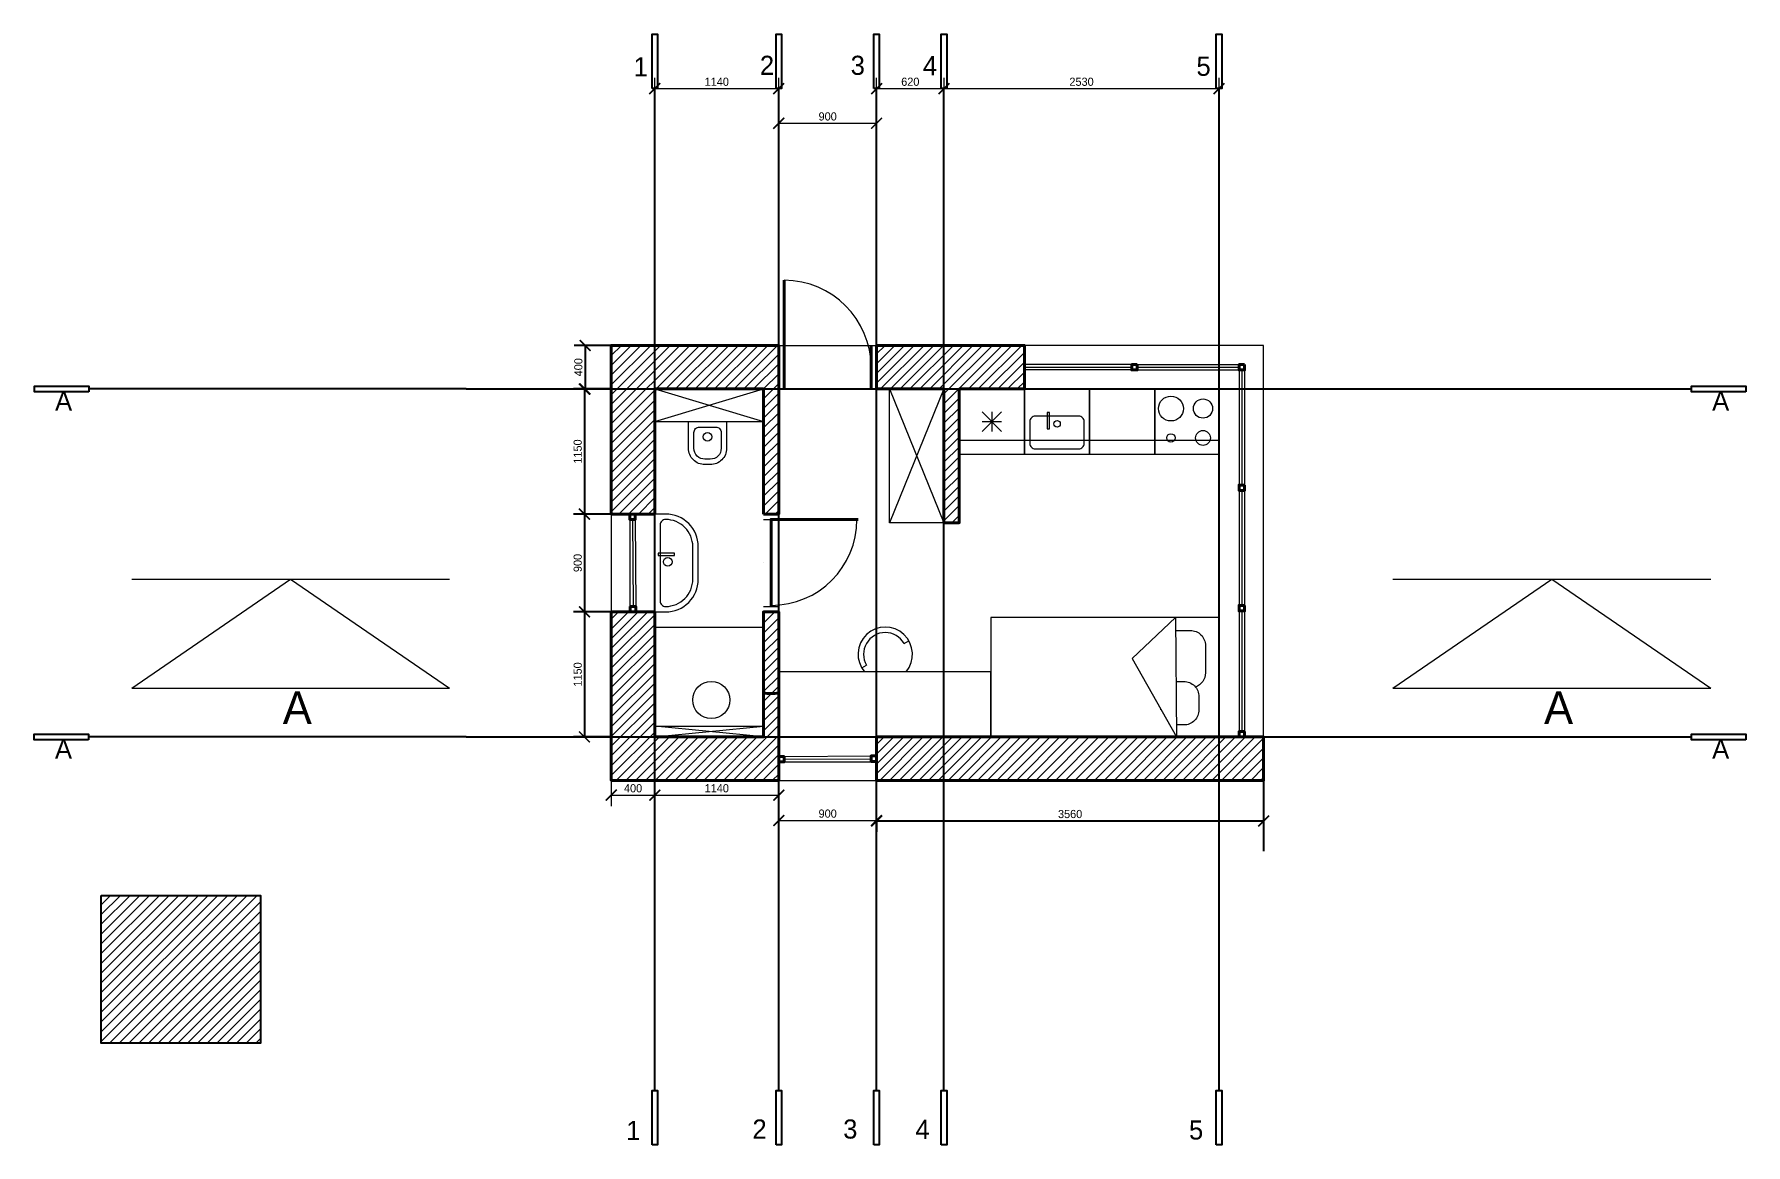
# Model space of a CAD drawing. Header units: millimetres. Extents: x 73928 to 2153837, y -1290744 to 80690.
# Drawn here: x 73928 to 89670, y 70003 to 80215 of the extents above; entities that cross this region are included whole.
import ezdxf

# ---------------------------------------------------------------- set-up
doc = ezdxf.new("R2010")
doc.units = ezdxf.units.MM
doc.linetypes.add('ACAD_ISO02W100', pattern=[15, 12, -3])
for name, color, linetype, lineweight in [('axis', 30, 'Continuous', 9), ('dash', 50, 'ACAD_ISO02W100', 9), ('Hatch', 26, 'Continuous', 9), ('medium', 4, 'Continuous', 20), ('thick', 1, 'Continuous', 40), ('thin', 3, 'Continuous', 9)]:
    doc.layers.add(name, color=color, linetype=linetype, lineweight=lineweight)
doc.layers.add('Helper', color=7, linetype='Continuous')
doc.dimstyles.new('My Cool Dim', dxfattribs={"dimtxt": 75, "dimasz": 100, "dimexe": 100, "dimexo": 0.0625, "dimgap": 25, "dimtad": 1, "dimdec": 0, "dimzin": 0, "dimdsep": 46, "dimtxsty": 'Standard', "dimblk": 'ARCHTICK', "dimcen": 2.5, "dimclrd": 256, "dimclrt": 256, "dimadec": 0, "dimazin": 0, "dimtfac": 1, "dimtdec": 0, "dimtofl": 0, "dimtmove": 1, "dimatfit": 3, "dimldrblk": 'DOTSMALL', "dimfxl": 1, "dimtolj": 1, "dimtzin": 0, "dimlwd": -1, "dimlwe": -1, "dimarcsym": 0})

# ---------------------------------------------------------------- blocks, each defined once
blk = doc.blocks.new('_ArchTick')
at = {"color": 0, "linetype": 'ByBlock', "const_width": 0.15}
blk.add_lwpolyline([(-0.5, -0.5), (0.5, 0.5)], dxfattribs=at)
blk = doc.blocks.new('*D10')
at = {"layer": 'axis', "color": 0, "transparency": 16777216}
for p, q in [((79636, 79715), (79636, 79815)), ((80776, 79715), (80776, 79815))]:
    blk.add_line(p, q, dxfattribs=at)
at = {"layer": 'axis', "transparency": 16777216}
blk.add_line((79636, 79715), (80776, 79715), dxfattribs=at)
at = {"layer": 'Defpoints', "color": 0, "transparency": 16777216}
for p in [(79636, 79715), (80776, 79715), (80776, 79715)]:
    blk.add_point(p, dxfattribs=at)
at = {"layer": 'axis', "transparency": 16777216, "xscale": 100, "yscale": 100, "zscale": 100, "rotation": 180}
blk.add_blockref('_ArchTick', (79636, 79715), dxfattribs=at)
at = {"layer": 'axis', "transparency": 16777216, "xscale": 100, "yscale": 100, "zscale": 100}
blk.add_blockref('_ArchTick', (80776, 79715), dxfattribs=at)
at = {"layer": 'axis', "transparency": 16777216, "insert": (80206, 79778), "char_height": 75, "attachment_point": 5}
blk.add_mtext('\\A1;1140', dxfattribs=at)
blk = doc.blocks.new('_DotSmall')
at = {"color": 0, "linetype": 'ByBlock', "const_width": 0.5}
blk.add_lwpolyline([(-0.0625, 0, 1), (0.0625, 0, 1)], format="xyb", close=True, dxfattribs=at)
blk = doc.blocks.new('*D12')
at = {"layer": 'axis', "color": 0, "transparency": 16777216}
for p, q in [((80776, 79715), (80776, 79297)), ((81676, 79715), (81676, 79297))]:
    blk.add_line(p, q, dxfattribs=at)
at = {"layer": 'axis', "transparency": 16777216}
blk.add_line((80776, 79397), (81676, 79397), dxfattribs=at)
at = {"layer": 'Defpoints', "color": 0, "transparency": 16777216}
for p in [(80776, 79715), (81676, 79715), (81676, 79397)]:
    blk.add_point(p, dxfattribs=at)
at = {"layer": 'axis', "transparency": 16777216, "xscale": 100, "yscale": 100, "zscale": 100, "rotation": 180}
blk.add_blockref('_ArchTick', (80776, 79397), dxfattribs=at)
at = {"layer": 'axis', "transparency": 16777216, "xscale": 100, "yscale": 100, "zscale": 100}
blk.add_blockref('_ArchTick', (81676, 79397), dxfattribs=at)
at = {"layer": 'axis', "transparency": 16777216, "insert": (81226, 79459), "char_height": 75, "attachment_point": 5}
blk.add_mtext('\\A1;900', dxfattribs=at)
blk = doc.blocks.new('*D13')
at = {"layer": 'axis', "color": 0, "transparency": 16777216}
for p, q in [((81676, 79715), (81676, 79815)), ((82296, 79715), (82296, 79815))]:
    blk.add_line(p, q, dxfattribs=at)
at = {"layer": 'axis', "transparency": 16777216}
blk.add_line((81676, 79715), (82296, 79715), dxfattribs=at)
at = {"layer": 'Defpoints', "color": 0, "transparency": 16777216}
for p in [(81676, 79715), (82296, 79715), (82296, 79715)]:
    blk.add_point(p, dxfattribs=at)
at = {"layer": 'axis', "transparency": 16777216, "xscale": 100, "yscale": 100, "zscale": 100, "rotation": 180}
blk.add_blockref('_ArchTick', (81676, 79715), dxfattribs=at)
at = {"layer": 'axis', "transparency": 16777216, "xscale": 100, "yscale": 100, "zscale": 100}
blk.add_blockref('_ArchTick', (82296, 79715), dxfattribs=at)
at = {"layer": 'axis', "transparency": 16777216, "insert": (81986, 79778), "char_height": 75, "attachment_point": 5}
blk.add_mtext('\\A1;620', dxfattribs=at)
blk = doc.blocks.new('*D14')
at = {"layer": 'axis', "color": 0, "transparency": 16777216}
for p, q in [((82296, 79715), (82296, 79815)), ((84826, 79715), (84826, 79815))]:
    blk.add_line(p, q, dxfattribs=at)
at = {"layer": 'axis', "transparency": 16777216}
blk.add_line((82296, 79715), (84826, 79715), dxfattribs=at)
at = {"layer": 'Defpoints', "color": 0, "transparency": 16777216}
for p in [(82296, 79715), (84826, 79715), (84826, 79715)]:
    blk.add_point(p, dxfattribs=at)
at = {"layer": 'axis', "transparency": 16777216, "xscale": 100, "yscale": 100, "zscale": 100, "rotation": 180}
blk.add_blockref('_ArchTick', (82296, 79715), dxfattribs=at)
at = {"layer": 'axis', "transparency": 16777216, "xscale": 100, "yscale": 100, "zscale": 100}
blk.add_blockref('_ArchTick', (84826, 79715), dxfattribs=at)
at = {"layer": 'axis', "transparency": 16777216, "insert": (83561, 79778), "char_height": 75, "attachment_point": 5}
blk.add_mtext('\\A1;2530', dxfattribs=at)
blk = doc.blocks.new('*D15')
at = {"layer": 'axis', "color": 0, "transparency": 16777216}
for p, q in [((79236, 73353), (79236, 73118)), ((79636, 73353), (79636, 73118))]:
    blk.add_line(p, q, dxfattribs=at)
at = {"layer": 'axis', "transparency": 16777216}
blk.add_line((79236, 73218), (79636, 73218), dxfattribs=at)
at = {"layer": 'Defpoints', "color": 0, "transparency": 16777216}
for p in [(79236, 73353), (79636, 73353), (79636, 73218)]:
    blk.add_point(p, dxfattribs=at)
at = {"layer": 'axis', "transparency": 16777216, "xscale": 100, "yscale": 100, "zscale": 100, "rotation": 180}
blk.add_blockref('_ArchTick', (79236, 73218), dxfattribs=at)
at = {"layer": 'axis', "transparency": 16777216, "xscale": 100, "yscale": 100, "zscale": 100}
blk.add_blockref('_ArchTick', (79636, 73218), dxfattribs=at)
at = {"layer": 'axis', "transparency": 16777216, "insert": (79436, 73281), "char_height": 75, "attachment_point": 5}
blk.add_mtext('\\A1;400', dxfattribs=at)
blk = doc.blocks.new('*D16')
at = {"layer": 'axis', "color": 0, "transparency": 16777216}
for p, q in [((79636, 73218), (79636, 73318)), ((80776, 73218), (80776, 73318))]:
    blk.add_line(p, q, dxfattribs=at)
at = {"layer": 'axis', "transparency": 16777216}
blk.add_line((79636, 73218), (80776, 73218), dxfattribs=at)
at = {"layer": 'Defpoints', "color": 0, "transparency": 16777216}
for p in [(79636, 73218), (80776, 73218), (80776, 73218)]:
    blk.add_point(p, dxfattribs=at)
at = {"layer": 'axis', "transparency": 16777216, "xscale": 100, "yscale": 100, "zscale": 100, "rotation": 180}
blk.add_blockref('_ArchTick', (79636, 73218), dxfattribs=at)
at = {"layer": 'axis', "transparency": 16777216, "xscale": 100, "yscale": 100, "zscale": 100}
blk.add_blockref('_ArchTick', (80776, 73218), dxfattribs=at)
at = {"layer": 'axis', "transparency": 16777216, "insert": (80206, 73281), "char_height": 75, "attachment_point": 5}
blk.add_mtext('\\A1;1140', dxfattribs=at)
blk = doc.blocks.new('*D17')
at = {"layer": 'axis', "color": 0, "transparency": 16777216}
for p, q in [((80776, 72981), (80776, 73085)), ((81676, 72977), (81676, 73085))]:
    blk.add_line(p, q, dxfattribs=at)
at = {"layer": 'axis', "transparency": 16777216}
blk.add_line((80776, 72985), (81676, 72985), dxfattribs=at)
at = {"layer": 'Defpoints', "color": 0, "transparency": 16777216}
for p in [(80776, 72981), (81676, 72985), (81676, 72977)]:
    blk.add_point(p, dxfattribs=at)
at = {"layer": 'axis', "transparency": 16777216, "xscale": 100, "yscale": 100, "zscale": 100, "rotation": 180}
blk.add_blockref('_ArchTick', (80776, 72985), dxfattribs=at)
at = {"layer": 'axis', "transparency": 16777216, "xscale": 100, "yscale": 100, "zscale": 100}
blk.add_blockref('_ArchTick', (81676, 72985), dxfattribs=at)
at = {"layer": 'axis', "transparency": 16777216, "insert": (81226, 73048), "char_height": 75, "attachment_point": 5}
blk.add_mtext('\\A1;900', dxfattribs=at)
blk = doc.blocks.new('*D21')
at = {"layer": 'Defpoints', "color": 0, "transparency": 16777216}
for p in [(81676, 72985), (85236, 72985), (85236, 72981)]:
    blk.add_point(p, dxfattribs=at)
at = {"layer": 'Helper', "color": 0, "transparency": 16777216}
for p, q in [((81676, 72985), (81676, 72881)), ((85236, 72985), (85236, 72881))]:
    blk.add_line(p, q, dxfattribs=at)
at = {"layer": 'Helper', "transparency": 16777216}
blk.add_line((81676, 72981), (85236, 72981), dxfattribs=at)
at = {"layer": 'Helper', "transparency": 16777216, "xscale": 100, "yscale": 100, "zscale": 100, "rotation": 180}
blk.add_blockref('_ArchTick', (81676, 72981), dxfattribs=at)
at = {"layer": 'Helper', "transparency": 16777216, "xscale": 100, "yscale": 100, "zscale": 100}
blk.add_blockref('_ArchTick', (85236, 72981), dxfattribs=at)
at = {"layer": 'Helper', "transparency": 16777216, "insert": (83456, 73044), "char_height": 75, "attachment_point": 5}
blk.add_mtext('\\A1;3560', dxfattribs=at)
blk = doc.blocks.new('*D22')
at = {"layer": 'Defpoints', "color": 0, "transparency": 16777216}
for p in [(79236, 77353), (78995, 76953), (79236, 76953)]:
    blk.add_point(p, dxfattribs=at)
at = {"layer": 'Helper', "color": 0, "transparency": 16777216}
for p, q in [((79236, 77353), (78895, 77353)), ((79236, 76953), (78895, 76953))]:
    blk.add_line(p, q, dxfattribs=at)
at = {"layer": 'Helper', "transparency": 16777216}
blk.add_line((78995, 77353), (78995, 76953), dxfattribs=at)
at = {"layer": 'Helper', "transparency": 16777216, "xscale": 100, "yscale": 100, "zscale": 100}
for p, rotation in [((78995, 77353), 90), ((78995, 76953), 270)]:
    blk.add_blockref('_ArchTick', p, dxfattribs=dict(at, rotation=rotation))
at = {"layer": 'Helper', "transparency": 16777216, "insert": (78933, 77153), "char_height": 75, "attachment_point": 5, "rotation": 90}
blk.add_mtext('\\A1;400', dxfattribs=at)
blk = doc.blocks.new('*D26')
at = {"layer": 'Defpoints', "color": 0, "transparency": 16777216}
for p in [(79236, 76953), (78989, 75803), (79236, 75803)]:
    blk.add_point(p, dxfattribs=at)
at = {"layer": 'Helper', "color": 0, "transparency": 16777216}
for p, q in [((79236, 76953), (78889, 76953)), ((79236, 75803), (78889, 75803))]:
    blk.add_line(p, q, dxfattribs=at)
at = {"layer": 'Helper', "transparency": 16777216}
blk.add_line((78989, 76953), (78989, 75803), dxfattribs=at)
at = {"layer": 'Helper', "transparency": 16777216, "xscale": 100, "yscale": 100, "zscale": 100}
for p, rotation in [((78989, 76953), 90), ((78989, 75803), 270)]:
    blk.add_blockref('_ArchTick', p, dxfattribs=dict(at, rotation=rotation))
at = {"layer": 'Helper', "transparency": 16777216, "insert": (78927, 76378), "char_height": 75, "attachment_point": 5, "rotation": 90}
blk.add_mtext('\\A1;1150', dxfattribs=at)
blk = doc.blocks.new('*D27')
at = {"layer": 'Defpoints', "color": 0, "transparency": 16777216}
for p in [(79236, 75803), (78989, 74903), (79236, 74903)]:
    blk.add_point(p, dxfattribs=at)
at = {"layer": 'Helper', "color": 0, "transparency": 16777216}
for p, q in [((79236, 75803), (78889, 75803)), ((79236, 74903), (78889, 74903))]:
    blk.add_line(p, q, dxfattribs=at)
at = {"layer": 'Helper', "transparency": 16777216}
blk.add_line((78989, 75803), (78989, 74903), dxfattribs=at)
at = {"layer": 'Helper', "transparency": 16777216, "xscale": 100, "yscale": 100, "zscale": 100}
for p, rotation in [((78989, 75803), 90), ((78989, 74903), 270)]:
    blk.add_blockref('_ArchTick', p, dxfattribs=dict(at, rotation=rotation))
at = {"layer": 'Helper', "transparency": 16777216, "insert": (78927, 75353), "char_height": 75, "attachment_point": 5, "rotation": 90}
blk.add_mtext('\\A1;900', dxfattribs=at)
blk = doc.blocks.new('*D28')
at = {"layer": 'Defpoints', "color": 0, "transparency": 16777216}
for p in [(79236, 74903), (78989, 73753), (79236, 73753)]:
    blk.add_point(p, dxfattribs=at)
at = {"layer": 'Helper', "color": 0, "transparency": 16777216}
for p, q in [((79236, 74903), (78889, 74903)), ((79236, 73753), (78889, 73753))]:
    blk.add_line(p, q, dxfattribs=at)
at = {"layer": 'Helper', "transparency": 16777216}
blk.add_line((78989, 74903), (78989, 73753), dxfattribs=at)
at = {"layer": 'Helper', "transparency": 16777216, "xscale": 100, "yscale": 100, "zscale": 100}
for p, rotation in [((78989, 74903), 90), ((78989, 73753), 270)]:
    blk.add_blockref('_ArchTick', p, dxfattribs=dict(at, rotation=rotation))
at = {"layer": 'Helper', "transparency": 16777216, "insert": (78927, 74328), "char_height": 75, "attachment_point": 5, "rotation": 90}
blk.add_mtext('\\A1;1150', dxfattribs=at)

msp = doc.modelspace()

# ---------------------------------------------------------------- hatches: boundary and pattern name
at = {"layer": 'Hatch', "true_color": 0xa953a0}
h = msp.add_hatch(dxfattribs=at)
h.set_pattern_fill('ANSI31', color=215, scale=20)
h.paths.add_polyline_path([(80775.7, 77353.1), (79235.7, 77353.1), (79235.7, 75803.1), (79635.7, 75803.1), (79635.7, 76953.1), (80635.7, 76953.1), (80635.7, 75803.1), (80775.7, 75803.1), (80775.7, 76953.1)])
h.paths.add_polyline_path([(80775.7, 73753.1), (80775.7, 74156.2, -0.0438341), (80635.7, 74156.2), (80635.7, 73753.1), (79635.7, 73753.1), (79635.7, 73853.1), (79635.7, 74903.1), (79235.7, 74903.1), (79235.7, 73353.1), (80775.7, 73353.1)])
h.paths.add_polyline_path([(85235.7, 73753.1), (84835.7, 73753.1), (81675.7, 73753.1), (81675.7, 73353.1), (85235.7, 73353.1)])
h.paths.add_polyline_path([(80775.7, 74903.1), (80635.7, 74903.1), (80635.7, 74156.2, 0.0438341), (80775.7, 74156.2)], flags=17)
h.paths.add_polyline_path([(83035.7, 77353.1), (82435.7, 77353.1), (81675.7, 77353.1), (81675.7, 76953.1), (81795.7, 76953.1), (81795.7, 76963.1), (82295.7, 76953.1), (82295.7, 75723.1), (82435.7, 75723.1), (82435.7, 76953.1), (83035.7, 76953.1)])
h = msp.add_hatch(dxfattribs=at)
h.set_pattern_fill('ANSI31', color=215, scale=20)
h.paths.add_polyline_path([(76008.1, 72295.5), (74544.7, 72295.5), (74544.7, 70938.1), (76008.1, 70938.1)])

# ---------------------------------------------------------------- linework, layer by layer
at = {"layer": 'dash'}
msp.add_lwpolyline([(82435.7, 76953.1), (84825.7, 76953.1), (84825.7, 76480.3), (82435.7, 76480.2)], close=True, dxfattribs=at)
at = {"layer": 'Helper'}
for points in [[(79610.7, 79715.4), (79610.7, 80215.4), (79660.7, 80215.4), (79660.7, 79715.4)], [(80750.7, 79715.4), (80750.7, 80215.4), (80800.7, 80215.4), (80800.7, 79715.4)], [(81650.7, 79715.4), (81650.7, 80215.4), (81700.7, 80215.4), (81700.7, 79715.4)], [(82270.7, 79715.4), (82270.7, 80215.4), (82320.7, 80215.4), (82320.7, 79715.4)], [(84800.7, 79715.4), (84800.7, 80215.4), (84850.7, 80215.4), (84850.7, 79715.4)], [(74429, 76928.1), (73929, 76928.1), (73929, 76978.1), (74429, 76978.1)], [(89670.5, 76928.1), (89170.5, 76928.1), (89170.5, 76978.1), (89670.5, 76978.1)], [(74428, 73728.1), (73928, 73728.1), (73928, 73778.1), (74428, 73778.1)], [(89670.5, 73728.1), (89170.5, 73728.1), (89170.5, 73778.1), (89670.5, 73778.1)], [(74544.7, 72295.5), (76008.1, 72295.5), (76008.1, 70938.1), (74544.7, 70938.1)], [(79610.7, 70002.9), (79610.7, 70502.9), (79660.7, 70502.9), (79660.7, 70002.9)], [(80750.7, 70002.9), (80750.7, 70502.9), (80800.7, 70502.9), (80800.7, 70002.9)], [(81650.7, 70002.9), (81650.7, 70502.9), (81700.7, 70502.9), (81700.7, 70002.9)], [(82270.7, 70002.9), (82270.7, 70502.9), (82320.7, 70502.9), (82320.7, 70002.9)], [(84800.7, 70002.9), (84800.7, 70502.9), (84850.7, 70502.9), (84850.7, 70002.9)]]:
    msp.add_lwpolyline(points, close=True, dxfattribs=at)
for points in [[(79635.7, 70502.9), (79635.7, 79715.4)], [(80775.7, 70502.9), (80775.7, 79715.4)], [(81675.7, 70502.9), (81675.7, 79715.4)], [(82295.7, 70502.9), (82295.7, 79715.4)], [(84825.7, 70502.9), (84825.7, 79715.4)], [(77900.6, 76953.1), (74429, 76953.1)], [(77900.6, 76953.1), (89170.5, 76953.1)], [(77900.6, 73753.1), (74429, 73753.1)], [(77900.6, 73753.1), (89170.5, 73753.1)], [(85235.7, 73353.1), (85235.7, 72701.7)]]:
    msp.add_lwpolyline(points, dxfattribs=at)
at = {"layer": 'medium'}
for p, q in [((84235.7, 76953.1), (84235.7, 76353.1)), ((84825.7, 76953.1), (84235.7, 76953.1)), ((84235.7, 76353.1), (84825.7, 76353.1)), ((79235.7, 75803.1), (79235.7, 74903.1)), ((79635.7, 75803.1), (79235.7, 75803.1)), ((79635.7, 74903.1), (79635.7, 75803.1)), ((79235.7, 74903.1), (79635.7, 74903.1)), ((81675.7, 73753.1), (80775.7, 73753.1)), ((80775.7, 73753.1), (80775.7, 73353.1)), ((81675.7, 73353.1), (81675.7, 73753.1)), ((80775.7, 73353.1), (81675.7, 73353.1))]:
    msp.add_line(p, q, dxfattribs=at)
for points in [[(80775.7, 77353.1), (81675.7, 77353.1)], [(82435.7, 76953.1), (84825.7, 76953.1), (84825.7, 73753.1), (85235.7, 73753.1), (85235.7, 77353.1), (82435.7, 77353.1)], [(84022.7, 77178.1), (83035.7, 77178.1)], [(83035.7, 77153.1), (84022.7, 77153.1)], [(84072.7, 77178.1), (85010.7, 77178.1)], [(84072.7, 77153.1), (85010.7, 77153.1)], [(84022.7, 77128.1), (83035.7, 77128.1)], [(84072.7, 77128.1), (85010.7, 77128.1)], [(85035.7, 77128.1), (85035.7, 76070.1)], [(79635.7, 76953.1), (79635.7, 76653.1), (80635.7, 76653.1), (80635.7, 76953.1), (79635.7, 76953.1)], [(80296.4, 76947.4), (79946.4, 76947.4)], [(82295.7, 76953.1), (82295.7, 75723.1), (81795.7, 75723.1), (81795.7, 76963.1), (82295.7, 76953.1)], [(82435.7, 76953.1), (82435.7, 76353.1), (83035.7, 76353.1), (83035.7, 76953.1), (82435.7, 76953.1)], [(82435.7, 76953.1), (82435.7, 76353.1), (83035.7, 76353.1), (83035.7, 76953.1), (82435.7, 76953.1)], [(82435.7, 76953.1), (82435.7, 76353.1), (83035.7, 76353.1), (83035.7, 76953.1), (82435.7, 76953.1)], [(82435.7, 76953.1), (82435.7, 76353.1), (83035.7, 76353.1), (83035.7, 76953.1), (82435.7, 76953.1)], [(83035.7, 76953.1), (83035.7, 76353.1), (83635.7, 76353.1), (83635.7, 76953.1), (83035.7, 76953.1)], [(83035.7, 76953.1), (83035.7, 76353.1), (83635.7, 76353.1), (83635.7, 76953.1), (83035.7, 76953.1)], [(83635.7, 76953.1), (83635.7, 76353.1), (84235.7, 76353.1), (84235.7, 76953.1), (83635.7, 76953.1)], [(83635.7, 76953.1), (83635.7, 76353.1), (84235.7, 76353.1), (84235.7, 76953.1), (83635.7, 76953.1)], [(84825.7, 76953.1), (84825.7, 76353.1)], [(85035.7, 76020.1), (85035.7, 74962.1)], [(79430.7, 75753.1), (79435.7, 74953.1), (79435.7, 74953.1)], [(74824.4, 75203.1), (77747.1, 75203.1)], [(74824.4, 74203.1), (76285.7, 75203.1), (77747.1, 74203.1)], [(86425.7, 75203.1), (89348.5, 75203.1)], [(86425.7, 74203.1), (87887.1, 75203.1), (89348.5, 74203.1)], [(82725.7, 73753.1), (84825.7, 73753.1), (84825.7, 74853.1), (82725.7, 74853.1), (82725.7, 73753.1)], [(85035.7, 74912.1), (85035.7, 73803.1)], [(79646, 74764), (80646, 74764)], [(82725.7, 73753.1), (82725.7, 74353.1)], [(74824.4, 74203.1), (77747.1, 74203.1)], [(86425.7, 74203.1), (89348.5, 74203.1)], [(80825.7, 73548.1), (81625.7, 73553.1), (81625.7, 73553.1)]]:
    msp.add_lwpolyline(points, dxfattribs=at)
for points in [[(82435.7, 76953.1), (82435.7, 76953.1)], [(80775.7, 73753.1), (82725.7, 73753.1), (82725.7, 74353.1), (80775.7, 74353.1)], [(79635.7, 73753.1), (79635.7, 73853.1), (80635.7, 73853.1), (80635.7, 73753.1)]]:
    msp.add_lwpolyline(points, close=True, dxfattribs=at)
for points in [[(80296.4, 76653.1), (80296.4, 76407.4, -0.4142136), (80146.4, 76257.4), (80096.4, 76257.4, -0.4142136), (79946.4, 76407.4), (79946.4, 76653.1)], [(79635.7, 75803.1), (79635.7, 74903.1), (79735.7, 74903.1, 0.4142136), (80035.7, 75203.1), (80035.7, 75503.1, 0.4142136), (79735.7, 75803.1)], [(79685.7, 75703.1), (79685.7, 75003.1, 0.4142136), (79735.7, 74953.1), (79735.7, 74953.1, 0.4142136), (79985.7, 75203.1), (79985.7, 75503.1, 0.4142136), (79735.7, 75753.1), (79735.7, 75753.1, 0.4142136)]]:
    msp.add_lwpolyline(points, format="xyb", close=True, dxfattribs=at)
at = {"layer": 'thick'}
msp.add_line((80635.7, 75353.1), (80635.7, 75353.1), dxfattribs=at)
for points in [[(80825.7, 77153.1), (80825.7, 77953.1)], [(79635.7, 76953.1), (79635.7, 75803.1), (79235.7, 75803.1), (79235.7, 77353.1), (80775.7, 77353.1), (80775.7, 76953.1), (80775.7, 75803.1)], [(80775.7, 77353.1), (80775.7, 76953.1)], [(80825.7, 77353.1), (80825.7, 76953.1)], [(81625.7, 77353.1), (81625.7, 76953.1)], [(81675.7, 77353.1), (81675.7, 76953.1)], [(82295.7, 76953.1), (81675.7, 76953.1), (81675.7, 77353.1), (82435.7, 77353.1)], [(82435.7, 77353.1), (82435.7, 77363.1)], [(82435.7, 76953.1), (82435.7, 76953.1), (83035.7, 76953.1), (83035.7, 77353.1), (82435.7, 77353.1)], [(79635.7, 75803.1), (79635.7, 76953.1), (80635.7, 76953.1), (80635.7, 75803.1)], [(82295.7, 76953.1), (82295.7, 75723.1), (82435.7, 75723.1), (82435.7, 76953.1), (82435.7, 76953.1)], [(80705.7, 74953.1), (80705.7, 75753.1), (81505.7, 75753.1)], [(80775.7, 73753.1), (80775.7, 73353.1), (79235.7, 73353.1), (79235.7, 74903.1), (79635.7, 74903.1), (79635.7, 73753.1)], [(79635.7, 74903.1), (79635.7, 73753.1), (80635.7, 73753.1), (80635.7, 74903.1), (80775.7, 74903.1), (80775.7, 73753.1)]]:
    msp.add_lwpolyline(points, dxfattribs=at)
for points in [[(84072.7, 77178.1), (84022.7, 77178.1), (84022.7, 77128.1), (84072.7, 77128.1)], [(85060.7, 77178.1), (85010.7, 77178.1), (85010.7, 77128.1), (85060.7, 77128.1)], [(85060.7, 77178.1), (85010.7, 77178.1), (85010.7, 77128.1), (85060.7, 77128.1)], [(85060.7, 76070.1), (85010.7, 76070.1), (85010.7, 76020.1), (85060.7, 76020.1)], [(85060.7, 76070.1), (85010.7, 76070.1), (85010.7, 76020.1), (85060.7, 76020.1)], [(79455.7, 75803.1), (79405.7, 75803.1), (79405.7, 75753.1), (79455.7, 75753.1)], [(80635.7, 75803.1), (80775.7, 75803.1)], [(79410.7, 74953.1), (79460.7, 74953.1), (79460.7, 74903.1), (79410.7, 74903.1)], [(85060.7, 74962.1), (85010.7, 74962.1), (85010.7, 74912.1), (85060.7, 74912.1)], [(85060.7, 74962.1), (85010.7, 74962.1), (85010.7, 74912.1), (85060.7, 74912.1)], [(81675.7, 73353.1), (85235.7, 73353.1), (85235.7, 73753.1), (84835.7, 73753.1), (81675.7, 73753.1)], [(85060.7, 73803.1), (85010.7, 73803.1), (85010.7, 73753.1), (85060.7, 73753.1)], [(80775.7, 73573.1), (80775.7, 73523.1), (80825.7, 73523.1), (80825.7, 73573.1)], [(81625.7, 73528.1), (81625.7, 73578.1), (81675.7, 73578.1), (81675.7, 73528.1)]]:
    msp.add_lwpolyline(points, close=True, dxfattribs=at)
msp.add_arc((80705.7, 74953.1), 800, 264.9802, 275.0198, dxfattribs=at)
at = {"layer": 'thin'}
for p, q in [((79455.7, 75753.1), (79460.7, 74953.1)), ((80825.7, 73573.1), (81625.7, 73578.1))]:
    msp.add_line(p, q, dxfattribs=at)
for points in [[(85010.7, 77128.1), (85010.7, 76070.1)], [(85060.7, 77128.1), (85060.7, 76070.1)], [(79635.7, 76953.1), (80635.7, 76653.1), (80635.7, 76653.1)], [(79635.7, 76653.1), (80635.7, 76953.1)], [(82295.7, 76953.1), (81795.7, 75723.1)], [(81795.7, 76953.1), (82295.7, 75723.1)], [(82645.7, 76563.1), (82825.7, 76743.1)], [(82645.7, 76743.1), (82825.7, 76563.1)], [(82735.7, 76743.1), (82735.7, 76563.1)], [(82645.7, 76653.1), (82825.7, 76653.1)], [(85010.7, 76020.1), (85010.7, 74962.1)], [(85060.7, 76020.1), (85060.7, 74962.1)], [(79405.7, 75753.1), (79405.7, 74953.1)], [(80635.7, 75753.1), (80775.7, 75753.1)], [(80635.7, 74953.1), (80775.7, 74953.1)], [(80635.7, 74903.1), (80775.7, 74903.1)], [(84425.7, 74853.1), (84025.7, 74473.1), (84435.7, 73753.1)], [(84425.7, 74853.1), (84435.7, 73753.1)], [(85010.7, 74912.1), (85010.7, 73803.1)], [(85060.7, 74912.1), (85060.7, 73803.1)], [(81928.9, 74613.1), (81972.2, 74638.1)], [(81539.2, 74388.1), (81582.5, 74413.1)], [(84290.7, 74003.1), (84290.7, 74007.7)], [(79635.7, 73753.1), (80635.7, 73853.1)], [(80635.7, 73753.1), (79635.7, 73853.1)], [(80825.7, 73523.1), (81625.7, 73523.1)]]:
    msp.add_lwpolyline(points, dxfattribs=at)
for points in [[(83135.7, 76403.1), (83535.7, 76403.1, 0.4142136), (83585.7, 76453.1), (83585.7, 76653.1, 0.4142136), (83535.7, 76703.1), (83135.7, 76703.1, 0.4142136), (83085.7, 76653.1), (83085.7, 76453.1, 0.4142136)], [(80246.4, 76553.1), (80246.4, 76407.4, -0.4142136), (80146.4, 76307.4), (80096.4, 76307.4, -0.4142136), (79996.4, 76407.4), (79996.4, 76553.1, -0.4142136), (80046.4, 76603.1), (80196.4, 76603.1, -0.4142136)]]:
    msp.add_lwpolyline(points, format="xyb", close=True, dxfattribs=at)
for points in [[(83245.7, 76738.1), (83245.7, 76588.1), (83265.7, 76588.1), (83265.7, 76738.1)], [(79665.7, 75423.1), (79815.7, 75423.1), (79815.7, 75443.1), (79665.7, 75443.1)]]:
    msp.add_lwpolyline(points, close=True, dxfattribs=at)
for points in [[(84426.8, 74731, -0.0428976), (84450.7, 74733.1), (84560.7, 74733.1, -0.4142136), (84700.7, 74593.1), (84700.7, 74343.1, -0.3142643), (84609.1, 74211.7)], [(84430.7, 74263.1), (84500.7, 74263.1, -0.4142136), (84640.7, 74123.1), (84640.7, 74003.1, -0.4142136), (84500.7, 73863.1), (84430.7, 73863.1)]]:
    msp.add_lwpolyline(points, format="xyb", dxfattribs=at)
for centre, radius in [((84383.2, 76773.1), 114.3), ((84678.2, 76773.1), 88.1), ((80121.4, 76513.1), 40), ((83335.7, 76633.1), 30), ((84383.2, 76503.1), 38.2), ((84678.2, 76503.1), 68.2), ((79754.6, 75363.8), 40), ((80155.7, 74093.1), 170.3)]:
    msp.add_circle(centre, radius, dxfattribs=at)
for centre, radius, start, end in [((80825.7, 77153.1), 800, 0, 90), ((80705.7, 75753.1), 790, 270, 0), ((81755.7, 74513.1), 250, 320.20818, 219.79182), ((81755.7, 74513.1), 200, 30, 210)]:
    msp.add_arc(centre, radius, start, end, dxfattribs=at)

# ---------------------------------------------------------------- texts
at = {"layer": 'medium'}
for s, height, p in [('1', 175.8, (79440.9, 79828.5)), ('2', 175.8, (80602.7, 79841.8)), ('3', 175.8, (81437.3, 79841.8)), ('4', 175.8, (82101.5, 79838.4)), ('5', 175.8, (84617.9, 79833)), ('A', 175.8, (74119.8, 76754.4)), ('A', 175.8, (89361.3, 76754.4)), ('A', 300, (76213.6, 73872.1)), ('A', 300, (87815, 73872.1)), ('A', 175.8, (74118.8, 73554.4)), ('A', 175.8, (89361.3, 73554.4)), ('1', 175.8, (79372.4, 70046.4)), ('2', 175.8, (80534.2, 70059.7)), ('3', 175.8, (81368.8, 70059.7)), ('4', 175.8, (82033, 70056.4)), ('5', 175.8, (84549.4, 70050.9))]:
    msp.add_text(s, height=height, dxfattribs=at).set_placement(p)

# ---------------------------------------------------------------- dimensions: what is measured, and where the dimension line sits
at = {"layer": 'axis'}
for base, p1, p2, picture, middle in [((80775.7, 79715.4), (79635.7, 79715.4), (80775.7, 79715.4), '*D10', (80205.7, 79777.9)), ((80775.7, 73218.1), (79635.7, 73218.1), (80775.7, 73218.1), '*D16', (80205.7, 73280.6)), ((81675.7, 72985.3), (80775.7, 72981), (81675.7, 72976.6), '*D17', (81225.7, 73047.8))]:
    dim = msp.add_linear_dim(base=base, p1=p1, p2=p2, dimstyle='My Cool Dim', dxfattribs=at)
    dim.commit()
    dim.dimension.update_dxf_attribs({"geometry": picture, "text_midpoint": middle})
for p1, p2, distance, picture, middle in [((81675.7, 79715.4), (82295.7, 79715.4), 0, '*D13', (81985.7, 79777.9)), ((80775.7, 79715.4), (81675.7, 79715.4), -318.6, '*D12', (81225.7, 79459.3)), ((79235.7, 73353.1), (79635.7, 73353.1), -135, '*D15', (79435.7, 73280.6))]:
    dim = msp.add_aligned_dim(p1=p1, p2=p2, distance=distance, dimstyle='My Cool Dim', dxfattribs=at)
    dim.commit()
    dim.dimension.update_dxf_attribs({"geometry": picture, "text_midpoint": middle})
dim = msp.add_linear_dim(base=(84825.7, 79715.4), p1=(82295.7, 79715.4), p2=(84825.7, 79715.4), angle=180, dimstyle='My Cool Dim', dxfattribs=at)
dim.commit()
dim.dimension.update_dxf_attribs({"geometry": '*D14', "text_midpoint": (83560.7, 79777.9)})
at = {"layer": 'Helper'}
for base, p1, p2, picture, middle in [((78995, 76953.1), (79235.7, 77353.1), (79235.7, 76953.1), '*D22', (78932.5, 77153.1)), ((78989.1, 75803.1), (79235.7, 76953.1), (79235.7, 75803.1), '*D26', (78926.6, 76378.1)), ((78989.1, 74903.1), (79235.7, 75803.1), (79235.7, 74903.1), '*D27', (78926.6, 75353.1)), ((78989.1, 73753.1), (79235.7, 74903.1), (79235.7, 73753.1), '*D28', (78926.6, 74328.1))]:
    dim = msp.add_linear_dim(base=base, p1=p1, p2=p2, angle=90, dimstyle='My Cool Dim', dxfattribs=at)
    dim.commit()
    dim.dimension.update_dxf_attribs({"geometry": picture, "text_midpoint": middle})
dim = msp.add_linear_dim(base=(85235.7, 72981.1), p1=(81675.7, 72985.3), p2=(85235.7, 72984.6), dimstyle='My Cool Dim', dxfattribs=at)
dim.commit()
dim.dimension.update_dxf_attribs({"geometry": '*D21', "text_midpoint": (83455.7, 73043.6)})

doc.saveas('drawing.dxf')
